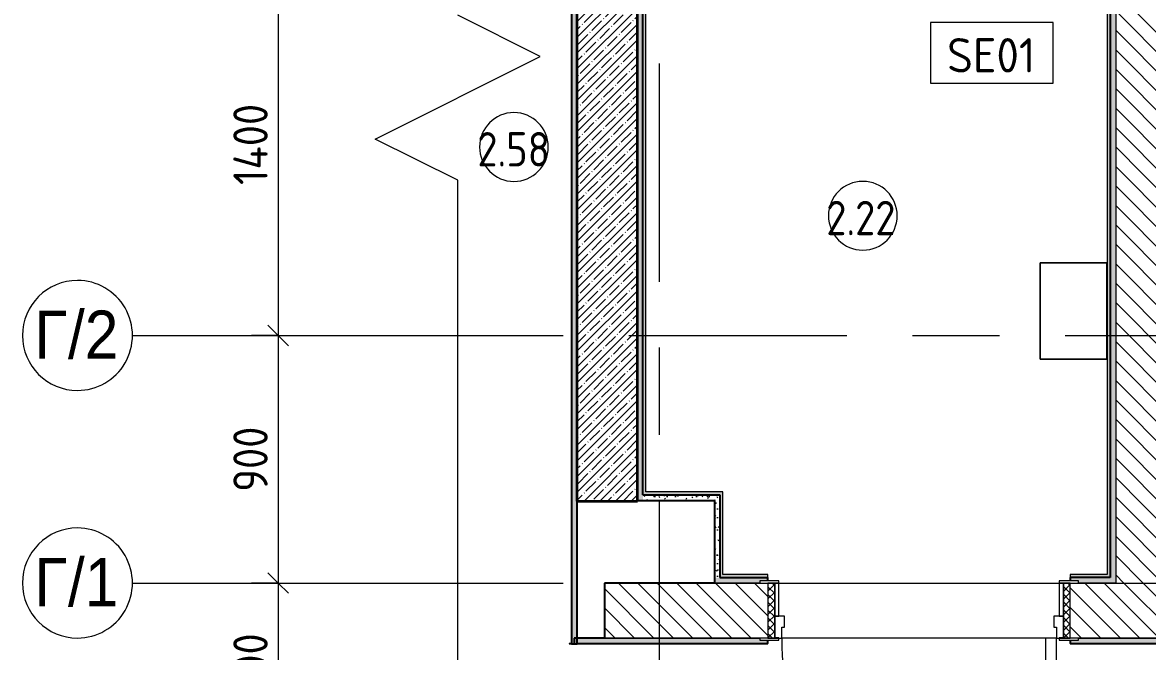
# Model space of a CAD drawing. Header units: millimetres. Extents: x 11693 to 241752, y -8553 to 29926.
# Drawn here: x 11693 to 15786, y 10851 to 13138 of the extents above; entities that cross this region are included whole.
import ezdxf

# ---------------------------------------------------------------- set-up
doc = ezdxf.new("R2010")
doc.units = ezdxf.units.MM
doc.linetypes.add('Осевая', pattern=[1587.5, 317.5, -238.125, 793.75, -238.125])
for name, color, linetype, lineweight in [('A-ANNO-DIMS', 7, 'Continuous', 9), ('A-ANNO-DIMS-50', 7, 'Continuous', 9), ('A-AREA-IDEN', 7, 'Continuous', 9), ('A-DETL-GENF', 7, 'Continuous', 9), ('A-DOOR', 7, 'Continuous', 9), ('A-DOOR-1', 7, 'Continuous', 15), ('A-DOOR-FRAM', 7, 'Continuous', 15), ('A-DOOR-FRAM-1', 7, 'Continuous', 9), ('A-WALL-2', 7, 'Continuous', 9), ('I-FURN', 7, 'Continuous', 9), ('I-WALL', 7, 'Continuous', 9), ('P-SANR-FIXT-IDEN', 7, 'Continuous', 9), ('Оси', 7, 'Continuous', 9), ('Оси-1', 7, 'Continuous', 20), ('Оси-2', 7, 'Осевая', 9)]:
    doc.layers.add(name, color=color, linetype=linetype, lineweight=lineweight)
for name, color, linetype, lineweight, true_color in [('A-WALL-1', 7, 'Continuous', 25, 0x3c3c3c), ('A-WALL-3', 7, 'Continuous', 35, 0x3c3c3c), ('A-WALL-FNSH-1', 7, 'Continuous', 15, 0x3c3c3c)]:
    doc.layers.add(name, color=color, linetype=linetype, lineweight=lineweight, true_color=true_color)
doc.styles.add('Arial', font='arial.ttf', dxfattribs={"width": 0.9, "height": 175})
doc.styles.add('GOST Common', font='GOST_Common.ttf', dxfattribs={"width": 0.9, "height": 125})
doc.styles.add('GOST Common_1', font='GOST_Common.ttf', dxfattribs={"height": 125})
doc.styles.add('ISOCPEUR', font='isocpeur.ttf', dxfattribs={"width": 0.9, "height": 125})
doc.dimstyles.new('ISO-2_5_0_9К_БОЛЬШОЙ', dxfattribs={"dimscale": 304.8, "dimtxt": 124.497647, "dimasz": 0.246063, "dimexe": 0.19685, "dimexo": 0.492126, "dimgap": 0, "dimtad": 1, "dimdec": 0, "dimrnd": 10, "dimzin": 0, "dimdsep": 46, "dimtxsty": 'ISOCPEUR', "dimblk1": 'OBLIQUE', "dimblk2": 'OBLIQUE', "dimsah": 1, "dimcen": 0.09, "dimdle": 0.19685, "dimazin": 0, "dimtfac": 1, "dimtdec": 4, "dimtix": 1, "dimtmove": 0, "dimatfit": 3, "dimfxl": 1, "dimtvp": 1, "dimtolj": 1, "dimtzin": 0, "dimarcsym": 2})
pattern_1 = [(135, (0, 0), (-35.35534, -35.35534), [])]
pattern_2 = [(0, (0, 0), (60.96, 15.24), [5.029, -40.691, 5.029, -40.691, -243.84]), (0, (0, 0), (60.96, 15.24), [-91.44, 5.029, -86.411, 5.029, -40.691, -106.68]), (0, (0, 0), (60.96, 15.24), [-228.6, 5.029, -25.451, 5.029, -71.171]), (120, (22.86, 7.62), (-43.678227, 45.172909), [5.029, -40.691, 5.029, -40.691, -243.84]), (120, (22.86, 7.62), (-43.678227, 45.172909), [-91.44, 5.029, -86.411, 5.029, -40.691, -106.68]), (120, (22.86, 7.62), (-43.678227, 45.172909), [-228.6, 5.029, -25.451, 5.029, -71.171]), (240, (30.48, 38.1), (-17.281773, -60.412909), [5.029, -40.691, 5.029, -40.691, -243.84]), (240, (30.48, 38.1), (-17.281773, -60.412909), [-91.44, 5.029, -86.411, 5.029, -40.691, -106.68]), (240, (30.48, 38.1), (-17.281773, -60.412909), [-228.6, 5.029, -25.451, 5.029, -71.171])]

# ---------------------------------------------------------------- blocks, each defined once
blk = doc.blocks.new('110_Дверь_СКБ_1Ст_Внутренняя1 - Д-4 1100x2100h_су мгн-V1-Фрагмент 2_2')
at = {"layer": 'A-DOOR'}
h = blk.add_hatch(dxfattribs=at)
h.set_pattern_fill('FP_2', color=256, style=0, pattern_type=2)
h.set_pattern_definition([(135, (1751.41, 164.685), (-14.14214, -14.14214), []), (225, (1751.41, 164.685), (14.14214, -14.14214), [])])
h.paths.add_polyline_path([(537.5, 100), (537.5, -100), (562.5, -100), (562.5, 100)])
at = {"layer": 'A-DOOR-FRAM-1'}
h = blk.add_hatch(dxfattribs=at)
h.set_pattern_fill('FP_3', color=256, style=0, pattern_type=2)
h.set_pattern_definition([(45, (-371.384, 164.685), (-14.1421, 14.1421), []), (135, (-371.384, 164.685), (-14.1421, -14.1421), [])])
h.paths.add_polyline_path([(-512.5, 100), (-537.5, 100), (-537.5, -100), (-512.5, -100)])
at = {"layer": 'A-DOOR'}
blk.add_arc((-487.5, 100), 1000, 360, 57.1469, dxfattribs=at)
at = {"layer": 'A-DOOR-1'}
for p, q in [((-487.5, 938.9), (-487.5, 100)), ((-447.5, 100), (-447.5, 938.9)), ((-487.5, 100), (-447.5, 100))]:
    blk.add_line(p, q, dxfattribs=at)
at = {"layer": 'A-DOOR-FRAM'}
for p, q in [((-497.5, 108), (-567.5, 108)), ((-567.5, 108), (-567.5, 100)), ((-567.5, 100), (-497.5, 100)), ((-512.5, 100), (-537.5, 100)), ((-537.5, 100), (-537.5, -100)), ((-487.5, 100), (-512.5, 100)), ((-512.5, 100), (-512.5, 20)), ((-512.5, -100), (-512.5, 100)), ((-497.5, 100), (-512.5, 100)), ((-512.5, 100), (-512.5, 99)), ((-512.5, 99), (-497.5, 99)), ((-497.5, 100), (-497.5, 108)), ((-497.5, 99), (-497.5, 100)), ((-487.5, 60), (-487.5, 100)), ((512.5, 100), (512.5, 60)), ((537.5, 100), (512.5, 100)), ((592.5, 108), (522.5, 108)), ((522.5, 108), (522.5, 100)), ((537.5, 100), (522.5, 100)), ((522.5, 100), (522.5, 99)), ((522.5, 100), (592.5, 100)), ((522.5, 99), (537.5, 99)), ((537.5, 20), (537.5, 100)), ((562.5, 100), (537.5, 100)), ((537.5, 100), (537.5, -100)), ((537.5, 99), (537.5, 100)), ((562.5, -100), (562.5, 100)), ((592.5, 100), (592.5, 108)), ((-477.5, 60), (-487.5, 60)), ((-477.5, 20), (-477.5, 60)), ((512.5, 60), (502.5, 60)), ((502.5, 60), (502.5, 20)), ((-512.5, 20), (-477.5, 20)), ((-497.5, 20), (-512.5, 20)), ((-512.5, 20), (-512.5, -100)), ((-497.5, -100), (-497.5, 20)), ((502.5, 20), (537.5, 20)), ((537.5, 20), (522.5, 20)), ((522.5, 20), (522.5, -100)), ((537.5, -100), (537.5, 20)), ((-497.5, -100), (-567.5, -100)), ((-567.5, -100), (-567.5, -108)), ((-567.5, -108), (-497.5, -108)), ((-537.5, -100), (-512.5, -100)), ((-512.5, -100), (-497.5, -100)), ((-497.5, -108), (-497.5, -100)), ((522.5, -100), (537.5, -100)), ((592.5, -100), (522.5, -100)), ((522.5, -100), (522.5, -108)), ((522.5, -108), (592.5, -108)), ((537.5, -100), (562.5, -100)), ((592.5, -108), (592.5, -100))]:
    blk.add_line(p, q, dxfattribs=at)
blk = doc.blocks.new('DET_L_Линия разрыва - М100-30974863-Фрагмент 2_2')
at = {"layer": 'A-DETL-GENF'}
for p, q in [((2652.7, 300), (2502.7, 0)), ((2952.7, -300), (2652.7, 300)), ((3102.7, 0), (2952.7, -300)), ((5605.4, 0), (3102.7, 0))]:
    blk.add_line(p, q, dxfattribs=at)
blk = doc.blocks.new('Ось сетки - D8-29747960-Фрагмент 2_2')
at = {"layer": 'Оси-1'}
for start, end in [(360, 180), (180, 360)]:
    blk.add_arc((0, 0), 4, start, end, dxfattribs=at)
blk = doc.blocks.new('DIMBLOCK4-Фрагмент 2_2')
at = {"layer": 'A-ANNO-DIMS-50', "lineweight": 20}
for p, q in [((12623.2, 13400), (12585.7, 13437.5)), ((12623.2, 13400), (12660.7, 13362.5)), ((12623.2, 12000), (12585.7, 12037.5)), ((12623.2, 12000), (12660.7, 11962.5))]:
    blk.add_line(p, q, dxfattribs=at)
at = {"layer": 'A-ANNO-DIMS-50'}
for p, q in [((12526.3, 13400), (12683.2, 13400)), ((12623.2, 13400), (12526.3, 13400)), ((12623.2, 13400), (12623.2, 12000)), ((12526.3, 12000), (12683.2, 12000)), ((12623.2, 12000), (12526.3, 12000))]:
    blk.add_line(p, q, dxfattribs=at)
at = {"layer": 'A-ANNO-DIMS-50', "color": 0, "insert": (12459.9, 12546.8), "char_height": 125, "width": 367.747, "attachment_point": 1, "rotation": 90, "line_spacing_factor": 1.149209, "style": 'ISOCPEUR'}
blk.add_mtext('1400', dxfattribs=at)
blk = doc.blocks.new('_Oblique')
at = {"color": 0, "linetype": 'ByBlock', "lineweight": -2}
blk.add_line((-0.5, -0.5), (0.5, 0.5), dxfattribs=at)
blk = doc.blocks.new('DIMBLOCK5-Фрагмент 2_2')
at = {"layer": 'A-ANNO-DIMS-50', "lineweight": 20}
for p, q in [((12623.2, 12000), (12585.7, 12037.5)), ((12623.2, 12000), (12660.7, 11962.5)), ((12623.2, 11100), (12585.7, 11137.5)), ((12623.2, 11100), (12660.7, 11062.5))]:
    blk.add_line(p, q, dxfattribs=at)
at = {"layer": 'A-ANNO-DIMS-50'}
for p, q in [((12526.3, 12000), (12683.2, 12000)), ((12623.2, 12000), (12526.3, 12000)), ((12623.2, 12000), (12623.2, 11100)), ((12526.3, 11100), (12683.2, 11100)), ((12623.2, 11100), (12526.3, 11100))]:
    blk.add_line(p, q, dxfattribs=at)
at = {"layer": 'A-ANNO-DIMS-50', "color": 0, "insert": (12459.9, 11431.5), "char_height": 125, "width": 284.429, "attachment_point": 1, "rotation": 90, "line_spacing_factor": 1.149209, "style": 'ISOCPEUR'}
blk.add_mtext('900', dxfattribs=at)
blk = doc.blocks.new('DIMBLOCK6-Фрагмент 2_2')
at = {"layer": 'A-ANNO-DIMS-50', "lineweight": 20}
for p, q in [((12623.2, 11100), (12585.7, 11137.5)), ((12623.2, 11100), (12660.7, 11062.5)), ((12623.2, 10500), (12585.7, 10537.5)), ((12623.2, 10500), (12660.7, 10462.5))]:
    blk.add_line(p, q, dxfattribs=at)
at = {"layer": 'A-ANNO-DIMS-50'}
for p, q in [((12526.3, 11100), (12683.2, 11100)), ((12623.2, 11100), (12526.3, 11100)), ((12623.2, 11100), (12623.2, 10500)), ((12526.3, 10500), (12683.2, 10500)), ((12623.2, 10500), (12526.3, 10500))]:
    blk.add_line(p, q, dxfattribs=at)
at = {"layer": 'A-ANNO-DIMS-50', "color": 0, "insert": (12459.9, 10681.5), "char_height": 125, "width": 284.429, "attachment_point": 1, "rotation": 90, "line_spacing_factor": 1.149209, "style": 'ISOCPEUR'}
blk.add_mtext('600', dxfattribs=at)
blk = doc.blocks.new('Марка_Помещения - Номер-25198446-Фрагмент 2_2')
at = {"layer": 'A-AREA-IDEN'}
for start, end in [(360, 180), (180, 360)]:
    blk.add_arc((0, 0), 2.5, start, end, dxfattribs=at)
blk = doc.blocks.new('М_сантехническая_рамка1 - В рамке-30590747-Фрагмент 2_2')
at = {"layer": 'P-SANR-FIXT-IDEN'}
for p, q in [((4.293, 2.24), (-4.639, 2.24)), ((-4.639, 2.24), (-4.639, -2.178)), ((4.293, -2.178), (4.293, 2.24)), ((-4.639, -2.178), (4.293, -2.178))]:
    blk.add_line(p, q, dxfattribs=at)

msp = doc.modelspace()

# ---------------------------------------------------------------- hatches: boundary and pattern name
at = {"layer": 'I-WALL'}
h = msp.add_hatch(dxfattribs=at)
h.set_pattern_fill('FP_10', color=256, style=0, pattern_type=2)
h.set_pattern_definition(pattern_2)
h.paths.add_polyline_path([(13690.3, 10879), (13710.3, 10879), (13710.3, 14980), (13690.3, 14980), (13690.3, 10880)])
h = msp.add_hatch(dxfattribs=at)
h.set_pattern_fill('FP_1', color=256, style=0, pattern_type=2)
h.set_pattern_definition(pattern_1)
h.paths.add_polyline_path([(15670, 11100), (15855, 11100), (15855, 11108), (15870, 11108), (15870, 14980), (15670, 14980), (15670, 11120)])
h = msp.add_hatch(dxfattribs=at)
h.set_pattern_fill('FP_4', color=256, style=0, pattern_type=2)
h.set_pattern_definition([(45, (0, 0), (-28.51196, 28.51196), []), (45, (28.51, 0), (-28.51196, 28.51196), [50.403, -10.081, 1.676, -8.404])])
h.paths.add_polyline_path([(13930, 11397.8), (13930, 14600), (13710, 14600), (13710, 11397.8)])
h = msp.add_hatch(dxfattribs=at)
h.set_pattern_fill('FP_10', color=256, style=0, pattern_type=2)
h.set_pattern_definition(pattern_2)
h.paths.add_polyline_path([(13950, 11400), (13950, 14250), (13930, 14250), (13930, 11400)])
for points in [[(13961, 11420), (13961, 14250), (13950, 14250), (13950, 11420)], [(15650, 11131), (15650, 14250), (15639, 14250), (15639, 11131)], [(14230, 11420), (14241, 11420), (14241, 11431), (13961, 11431), (13961, 11420)], [(14230, 11120), (14241, 11120), (14241, 11420), (14230, 11420), (14230, 11389.9)]]:
    msp.add_hatch(color=256, dxfattribs=at).paths.add_polyline_path(points)
h = msp.add_hatch(dxfattribs=at)
h.set_pattern_fill('FP_10', color=256, style=0, pattern_type=2)
h.set_pattern_definition(pattern_2)
h.paths.add_polyline_path([(15670, 11120), (15670, 14270), (15650, 14270), (15650, 11120)])
h = msp.add_hatch(dxfattribs=at)
h.set_pattern_fill('FP_10', color=256, style=0, pattern_type=2)
h.set_pattern_definition(pattern_2)
h.paths.add_polyline_path([(14210, 11400), (14230, 11400), (14230, 11420), (13950, 11420), (13950, 11400)])
h = msp.add_hatch(dxfattribs=at)
h.set_pattern_fill('FP_10', color=256, style=0, pattern_type=2)
h.set_pattern_definition(pattern_2)
h.paths.add_polyline_path([(14230, 11120), (14230, 11400), (14210, 11400), (14210, 11120)])
h = msp.add_hatch(dxfattribs=at)
h.set_pattern_fill('FP_1', color=256, style=0, pattern_type=2)
h.set_pattern_definition(pattern_1)
h.paths.add_polyline_path([(19710, 10900), (19710, 11100), (16985, 11100), (16985, 10900), (19377.4, 10900)])
h.paths.add_polyline_path([(15505, 10900), (15885, 10900), (15885, 11100), (15505, 11100)])
h.paths.add_polyline_path([(14405, 10900), (14405, 11100), (13810, 11100), (13810, 10900), (14375, 10900)])
h = msp.add_hatch(dxfattribs=at)
h.set_pattern_fill('FP_10', color=256, style=0, pattern_type=2)
h.set_pattern_definition(pattern_2)
h.paths.add_polyline_path([(15535, 11100), (15670, 11100), (15670, 11120), (15505, 11120), (15505, 11108), (15535, 11108), (15535, 11104.1)])
h.paths.add_polyline_path([(14210, 11100), (14375, 11100), (14375, 11108), (14405, 11108), (14405, 11120), (14210, 11120)])
h = msp.add_hatch(color=256, dxfattribs=at)
h.paths.add_polyline_path([(15505, 11120), (15650, 11120), (15650, 11131), (15505, 11131)])
h.paths.add_polyline_path([(14241, 11120), (14405, 11120), (14405, 11131), (14241, 11131)])
h = msp.add_hatch(dxfattribs=at)
h.set_pattern_fill('FP_10', color=256, style=0, pattern_type=2)
h.set_pattern_definition(pattern_2)
h.paths.add_polyline_path([(20010, 10880), (20010, 10900), (17015, 10900), (17015, 10892), (16985, 10892), (16985, 10880), (19377.4, 10880)])
h.paths.add_polyline_path([(15885, 10880), (15885, 10892), (15855, 10892), (15855, 10900), (15535, 10900), (15535, 10892), (15505, 10892), (15505, 10880), (15855, 10880)])
h.paths.add_polyline_path([(14405, 10880), (14405, 10892), (14375, 10892), (14375, 10900), (13700.3, 10900), (13700.3, 10880), (14375, 10880)])

# ---------------------------------------------------------------- linework, layer by layer
at = {"layer": 'A-WALL-1'}
for p, q in [((13690.3, 14980), (13690.3, 10879)), ((13710.3, 10879), (13710.3, 14980)), ((13950, 11420), (13950, 14250)), ((15650, 14261), (15650, 11120)), ((13950, 11420), (14230, 11420)), ((14230, 11420), (14230, 11120)), ((13930, 11400), (14210, 11400)), ((14210, 11400), (14210, 11100)), ((14210, 11100), (13810, 11100)), ((13810, 11100), (13810, 10900)), ((14230, 11120), (14405, 11120)), ((14405, 11108), (14405, 11120)), ((15505, 11120), (15505, 11108)), ((15650, 11120), (15505, 11120)), ((13810, 10900), (13700.3, 10900)), ((13700.3, 10900), (13700.3, 10880)), ((14405, 10880), (14405, 10892)), ((15505, 10892), (15505, 10880)), ((13690.3, 10879), (13710.3, 10879)), ((13710.3, 10880), (14405, 10880)), ((15505, 10880), (15885, 10880))]:
    msp.add_line(p, q, dxfattribs=at)
at = {"layer": 'A-WALL-2'}
for p, q in [((15670, 14350), (15670, 11100)), ((14375, 11100), (14210, 11100)), ((14210, 11100), (14375, 11100)), ((15670, 11100), (15535, 11100)), ((15535, 11100), (15670, 11100)), ((13810, 10900), (14375, 10900)), ((14375, 10900), (13810, 10900)), ((15535, 10900), (15855, 10900)), ((15855, 10900), (15535, 10900)), ((13689.3, 10880), (13690.3, 10880))]:
    msp.add_line(p, q, dxfattribs=at)
at = {"layer": 'A-WALL-3'}
for p, q in [((13710, 14600), (13710, 11397.8)), ((13930, 11397.8), (13930, 14600)), ((13710, 11397.8), (13930, 11397.8))]:
    msp.add_line(p, q, dxfattribs=at)
at = {"layer": 'A-WALL-FNSH-1'}
for p, q in [((13689.3, 14980), (13689.3, 10880)), ((13961, 11431), (13961, 14250)), ((15639, 14250), (15639, 11131)), ((14241, 11431), (13961, 11431)), ((14241, 11131), (14241, 11431)), ((14405, 11131), (14241, 11131)), ((14405, 11120), (14405, 11131)), ((15639, 11131), (15505, 11131)), ((15505, 11131), (15505, 11120)), ((13689.3, 10880), (13682.3, 10880)), ((13682.3, 10880), (13682.3, 10879)), ((13682.3, 10879), (13690.3, 10879)), ((14405, 10880), (13710.3, 10880)), ((13710.3, 10879), (14405, 10879)), ((14405, 10879), (14405, 10880)), ((15885, 10880), (15505, 10880)), ((15505, 10880), (15505, 10879)), ((15505, 10879), (15885, 10879))]:
    msp.add_line(p, q, dxfattribs=at)
at = {"layer": 'I-FURN'}
for p, q in [((15637.8, 12264), (15395.8, 12264)), ((15395.8, 12264), (15395.8, 11914)), ((15395.8, 11914), (15395.8, 12264)), ((15395.8, 12264), (15637.8, 12264)), ((15637.8, 11914), (15637.8, 12264)), ((15637.8, 12264), (15637.8, 11914)), ((15395.8, 11914), (15637.8, 11914)), ((15637.8, 11914), (15395.8, 11914))]:
    msp.add_line(p, q, dxfattribs=at)
at = {"layer": 'I-WALL'}
for p, q in [((14445, 11100), (15465, 11100)), ((15415, 10900), (14455, 10900)), ((13700.3, 10880), (13710.3, 10880))]:
    msp.add_line(p, q, dxfattribs=at)
at = {"layer": 'Оси'}
for p, q in [((12092.9, 12000), (13342.9, 12000)), ((12092.9, 11100), (13342.9, 11100))]:
    msp.add_line(p, q, dxfattribs=at)
at = {"layer": 'Оси-2'}
for p, q in [((14010, 10051.5), (14010, 14416.6)), ((13342.9, 12000), (19839, 12000)), ((13342.9, 11100), (19839, 11100))]:
    msp.add_line(p, q, dxfattribs=at)

# ---------------------------------------------------------------- block references
at = {"layer": 'A-AREA-IDEN', "xscale": 49.99999999999998, "yscale": 49.99999999999998, "zscale": 49.99999999999998}
for p in [(13480.6, 12685), (14750.1, 12435)]:
    msp.add_blockref('Марка_Помещения - Номер-25198446-Фрагмент 2_2', p, dxfattribs=at)
at = {"layer": 'A-DETL-GENF', "rotation": 270.0000000000001}
msp.add_blockref('DET_L_Линия разрыва - М100-30974863-Фрагмент 2_2', (13276.1, 15666.6), dxfattribs=at)
at = {"layer": 'A-DOOR', "rotation": 180}
msp.add_blockref('110_Дверь_СКБ_1Ст_Внутренняя1 - Д-4 1100x2100h_су мгн-V1-Фрагмент 2_2', (14967.5, 11000), dxfattribs=at)
at = {"layer": 'P-SANR-FIXT-IDEN', "xscale": 49.99999999999998, "yscale": 49.99999999999998, "zscale": 49.99999999999998}
msp.add_blockref('М_сантехническая_рамка1 - В рамке-30590747-Фрагмент 2_2', (15227.7, 13025.5), dxfattribs=at)
at = {"layer": 'Оси-1', "xscale": 49.99999999999998, "yscale": 49.99999999999998, "zscale": 49.99999999999998, "rotation": 269.9999999999995}
for p in [(11892.9, 12000), (11892.9, 11100)]:
    msp.add_blockref('Ось сетки - D8-29747960-Фрагмент 2_2', p, dxfattribs=at)

# ---------------------------------------------------------------- texts
at = {"layer": 'A-AREA-IDEN', "char_height": 125, "width": 331.899, "attachment_point": 1, "style": 'GOST Common'}
for s, insert in [('2.58', (13347.7, 12739.3)), ('2.22', (14617.2, 12489.3))]:
    msp.add_mtext(s, dxfattribs=dict(at, insert=insert))
at = {"layer": 'P-SANR-FIXT-IDEN', "insert": (15056.6, 13080.9), "char_height": 125, "width": 412.869, "attachment_point": 1, "style": 'GOST Common_1'}
msp.add_mtext('SE01', dxfattribs=at)
at = {"layer": 'Оси', "char_height": 175, "attachment_point": 1, "style": 'Arial'}
for s, insert, width in [('\\fArial|b0|i0|c204|p34|;\\W.9;Г', (11736.1, 12090.5), 147.911), ('/2', (11858.2, 12090.5), 227.278), ('\\fArial|b0|i0|c204|p34|;\\W.9;Г', (11736.1, 11190.5), 147.911), ('/1', (11858.2, 11190.5), 227.278)]:
    msp.add_mtext(s, dxfattribs=dict(at, insert=insert, width=width))

# ---------------------------------------------------------------- dimensions: what is measured, and where the dimension line sits
at = {"layer": 'A-ANNO-DIMS'}
for base, p1, p2, override, picture, middle in [((12623.2, 12000), (12676.3, 13400), (12676.3, 12000), {"dimpost": '<>', "dimfxl": 1399.999995}, 'DIMBLOCK4-Фрагмент 2_2', (12560.7, 12700)), ((12623.2, 11100), (12676.3, 12000), (12676.3, 11100), {"dimpost": '<>', "dimfxl": 900}, 'DIMBLOCK5-Фрагмент 2_2', (12560.7, 11550)), ((12623.2, 10500), (12676.3, 11100), (12676.3, 10500), {"dimpost": '<>', "dimfxl": 600}, 'DIMBLOCK6-Фрагмент 2_2', (12560.7, 10800))]:
    dim = msp.add_linear_dim(base=base, p1=p1, p2=p2, angle=90, dimstyle='ISO-2_5_0_9К_БОЛЬШОЙ', override=override, dxfattribs=at)
    dim.commit()
    dim.dimension.update_dxf_attribs({"geometry": picture, "text_midpoint": middle})

doc.saveas('drawing.dxf')
